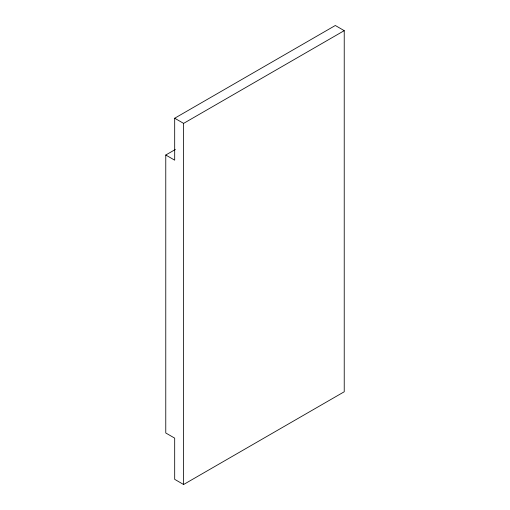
<?xml version="1.0" encoding="UTF-8"?>
<svg xmlns="http://www.w3.org/2000/svg" width="510" height="510" viewBox="0 0 510 510"><rect width="100%" height="100%" fill="white"/><g stroke="black" fill="none" stroke-linecap="round" stroke-linejoin="round"><path stroke-width="0.76" d="M165.769 155.021L174.688 160.172L174.688 118.231L335.312 25.5L344.231 30.651L344.231 391.769L183.613 484.5L174.688 479.349L174.688 438.135L165.769 432.984L165.769 155.021L175.376 149.475M174.688 118.231L183.613 123.382L344.231 30.651M183.613 123.382L183.613 484.5"/></g></svg>
